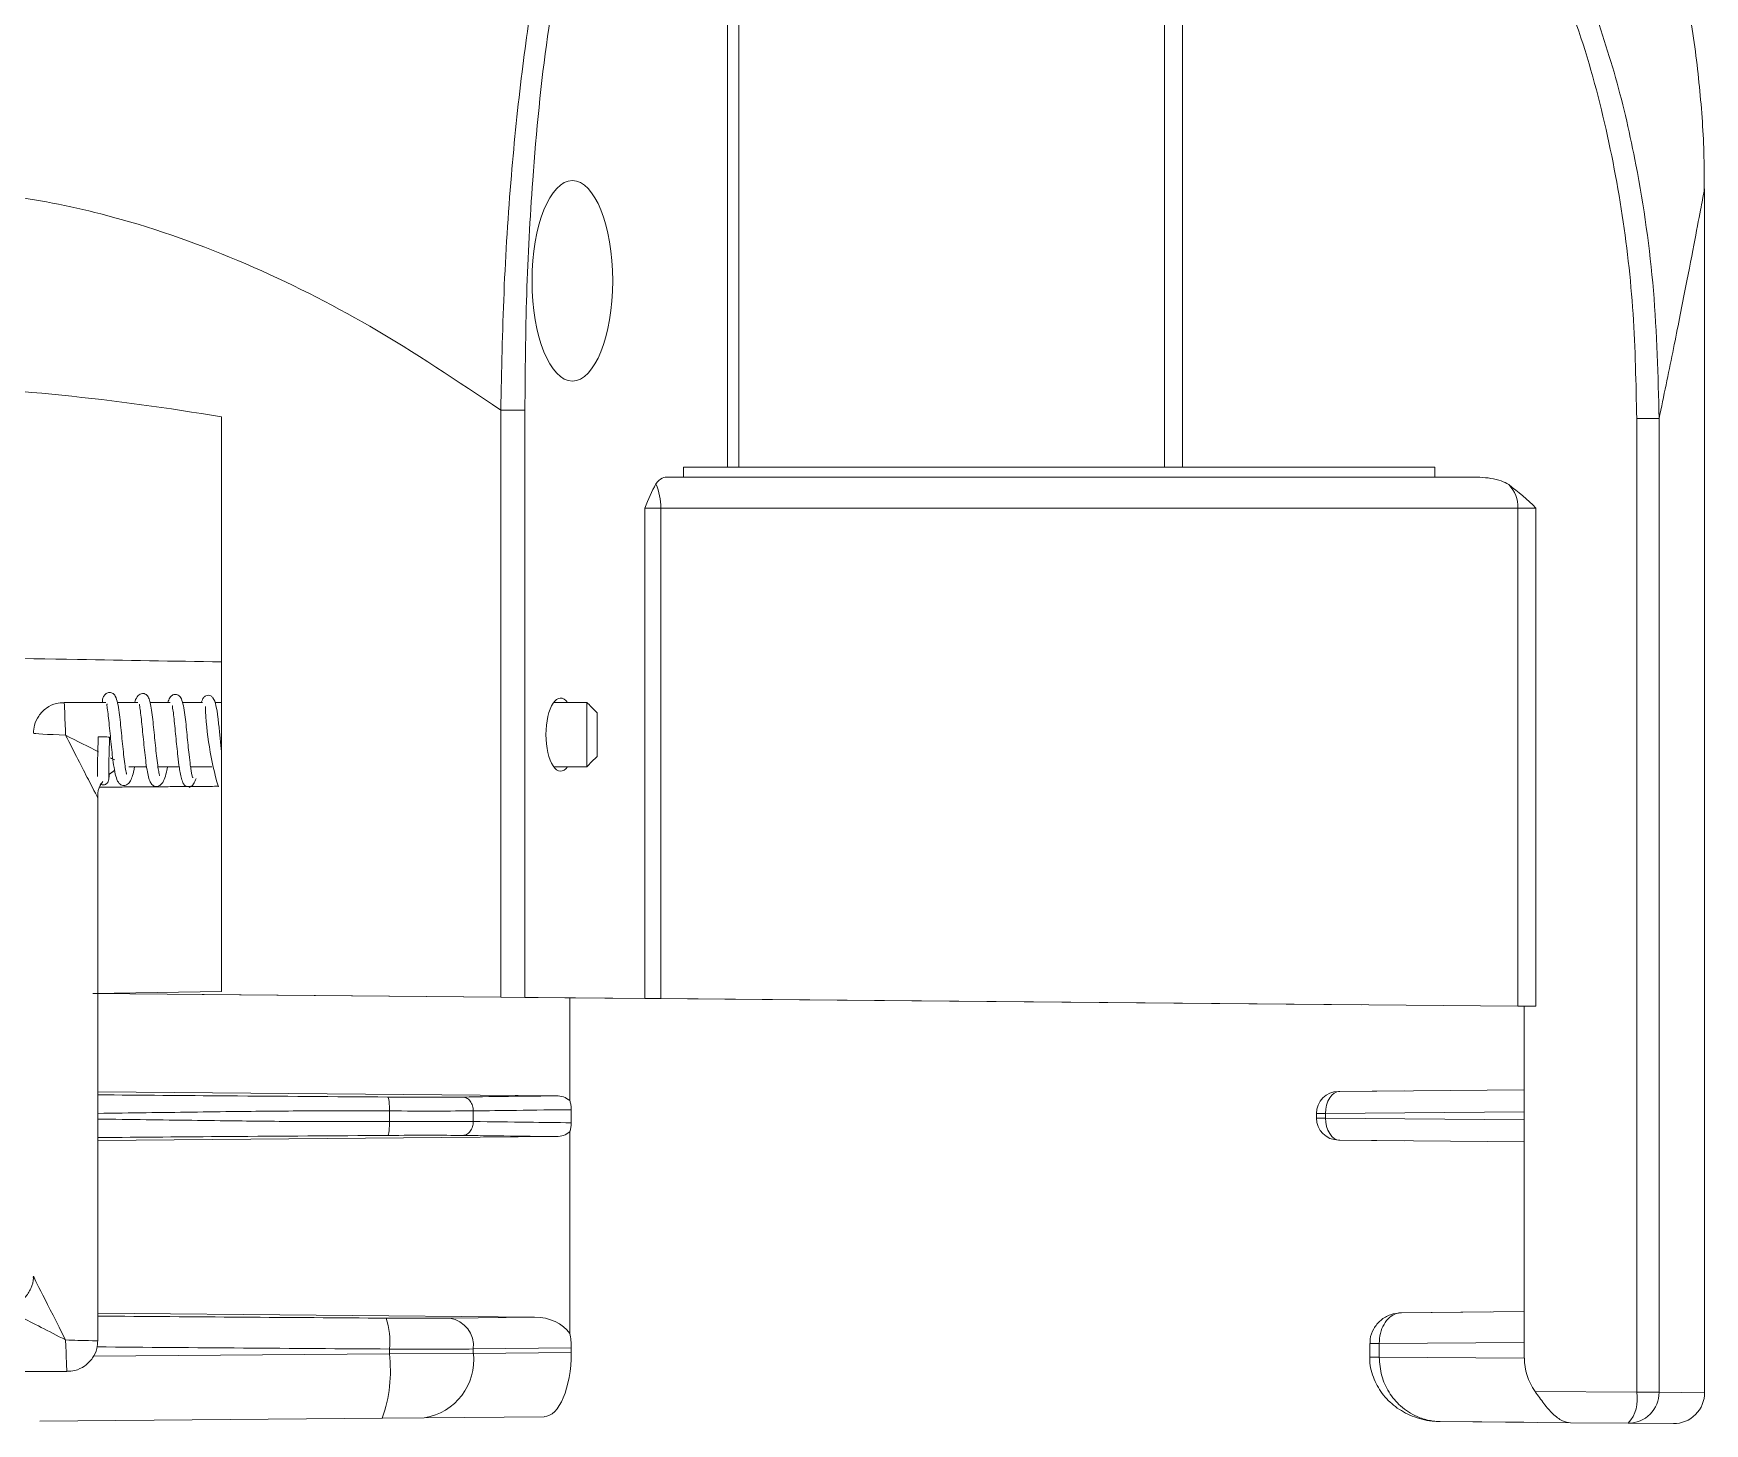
# Model space of a CAD drawing. Extents: x 12.1 to 108.7, y 1 to 80.4.
# Drawn here: x 47.962 to 51.207, y 54.692 to 57.393 of the extents above; entities that cross this region are included whole.
import ezdxf

# ---------------------------------------------------------------- set-up
doc = ezdxf.new("R2010")
doc.units = 0
doc.header["$MEASUREMENT"] = 0
doc.linetypes.add('SLD-Solid', pattern=[0])
doc.layers.add('OBJECT', color=7, linetype='CONTINUOUS')

msp = doc.modelspace()

# ---------------------------------------------------------------- linework, layer by layer
at = {"layer": 'OBJECT', "linetype": 'SLD-Solid', "lineweight": 15}
for p, q in [((49.3098, 56.5504), (49.3098, 57.5157)), ((50.1932, 57.5157), (50.1932, 56.5504)), ((49.3316, 57.4764), (49.3316, 56.5504)), ((50.1579, 56.5504), (50.1579, 57.4723)), ((48.8692, 56.6614), (48.8692, 55.5207)), ((48.9161, 56.6614), (48.8692, 56.6614)), ((48.9161, 56.6614), (48.9161, 55.5203)), ((48.3268, 56.6481), (48.3268, 55.532)), ((51.075, 56.6447), (51.075, 54.7531)), ((51.1185, 56.6447), (51.075, 56.6447)), ((51.1185, 56.6447), (51.1185, 54.7531)), ((49.1906, 56.5309), (50.7707, 56.5309)), ((49.2238, 56.5504), (49.3098, 56.5504)), ((49.2238, 56.5309), (49.2238, 56.5504)), ((49.3098, 56.5504), (49.3316, 56.5504)), ((49.3316, 56.5504), (50.1579, 56.5504)), ((50.1579, 56.5504), (50.1932, 56.5504)), ((50.1932, 56.5504), (50.6828, 56.5504)), ((50.6828, 56.5504), (50.6828, 56.5309)), ((49.1491, 55.5183), (49.1491, 56.4709)), ((49.1798, 56.4709), (49.1491, 56.4709)), ((49.1798, 56.4709), (49.1798, 55.518)), ((50.8445, 56.4709), (49.1798, 56.4709)), ((50.8445, 55.5035), (50.8445, 56.4709)), ((50.8793, 56.4709), (50.8445, 56.4709)), ((50.8793, 56.4709), (50.8793, 55.5032)), ((49.0363, 55.9684), (49.0363, 56.0934)), ((49.0563, 56.0734), (49.0563, 55.9884)), ((48.3268, 55.8809), (48.3268, 55.9203)), ((48.0773, 55.5276), (48.3268, 55.532)), ((48.8692, 55.5207), (48.0773, 55.5276)), ((48.2898, 55.5258), (49.377, 55.5163)), ((48.9161, 55.5203), (48.8692, 55.5207)), ((49.1491, 55.5183), (48.9161, 55.5203)), ((49.0033, 55.5196), (49.0033, 55.32)), ((49.1491, 55.5183), (49.1798, 55.518)), ((50.8445, 55.5035), (49.1798, 55.518)), ((50.54, 55.5061), (49.377, 55.5163)), ((50.8445, 55.5035), (50.8793, 55.5032)), ((50.8568, 54.8502), (50.8568, 55.5034)), ((48.9773, 55.3291), (48.0868, 55.3367)), ((50.4958, 55.3377), (50.4983, 55.3377)), ((50.4983, 55.3377), (50.8568, 55.3409)), ((50.4983, 55.3377), (50.6244, 55.3388)), ((48.6531, 55.2792), (48.6531, 55.2997)), ((48.816, 55.2791), (48.816, 55.2999)), ((49.0061, 55.2768), (49.0061, 55.3022)), ((50.8568, 55.2981), (50.471, 55.2947)), ((50.471, 55.2947), (50.4532, 55.2947)), ((50.4532, 55.286), (50.471, 55.286)), ((50.471, 55.286), (50.471, 55.2947)), ((50.471, 55.286), (50.8568, 55.2826)), ((48.9773, 55.2499), (48.0868, 55.2422)), ((49.0033, 54.8672), (49.0033, 55.259)), ((50.4983, 55.243), (50.4958, 55.243)), ((50.4961, 55.243), (50.6244, 55.2419)), ((50.8568, 55.2399), (50.4983, 55.243)), ((48.9349, 54.8993), (48.0868, 54.9066)), ((50.6181, 54.9078), (50.8568, 54.9099)), ((50.6181, 54.9078), (50.7913, 54.9093)), ((48.7703, 54.8973), (48.9349, 54.8993)), ((50.575, 54.8477), (50.5569, 54.8477)), ((50.5597, 54.8478), (50.5597, 54.8477)), ((50.8568, 54.8502), (50.575, 54.8477)), ((50.575, 54.8477), (50.575, 54.8216)), ((50.8568, 54.8192), (50.8568, 54.8502)), ((48.0782, 54.8231), (48.6531, 54.828)), ((48.6531, 54.828), (48.6531, 54.8372)), ((48.6531, 54.828), (48.816, 54.8287)), ((49.0061, 54.8397), (48.816, 54.8373)), ((48.816, 54.8287), (48.816, 54.8373)), ((48.816, 54.8287), (49.0061, 54.8304)), ((49.0061, 54.8304), (49.0061, 54.8397)), ((50.5569, 54.8216), (50.575, 54.8216)), ((50.5597, 54.8216), (50.5597, 54.8214)), ((50.575, 54.8216), (50.8568, 54.8192)), ((50.8778, 54.7548), (51.075, 54.7531)), ((51.075, 54.7531), (51.1185, 54.7531)), ((51.1185, 54.7531), (51.2068, 54.7523)), ((48.6394, 54.703), (47.9744, 54.6972)), ((48.7208, 54.7037), (48.6394, 54.703)), ((48.9534, 54.7057), (48.7208, 54.7037)), ((50.9467, 54.6941), (50.6936, 54.6963)), ((50.8557, 54.6949), (50.6936, 54.6963)), ((51.0586, 54.6931), (50.9467, 54.6941)), ((51.1463, 54.6923), (51.0586, 54.6931))]:
    msp.add_line(p, q, dxfattribs=at)
at = {"layer": 'OBJECT', "linetype": 'SLD-Solid', "lineweight": 15, "flags": 128}
for points in [[(48.0877, 56.0264), (48.0877, 56.0264), (48.0885, 56.0265), (48.0908, 56.0266), (48.0943, 56.0266), (48.0985, 56.0265)], [(50.471, 55.2947), (50.4715, 55.3031), (50.473, 55.3111), (50.4755, 55.3186), (50.4789, 55.3251), (50.483, 55.3304), (50.4878, 55.3344), (50.4929, 55.3369), (50.4983, 55.3377)], [(50.4983, 55.243), (50.4929, 55.2439), (50.4878, 55.2463), (50.483, 55.2503), (50.4789, 55.2557), (50.4755, 55.2622), (50.473, 55.2696), (50.4715, 55.2776), (50.471, 55.286)]]:
    msp.add_lwpolyline(points, dxfattribs=at)
at = {"layer": 'OBJECT', "linetype": 'SLD-Solid', "lineweight": 15}
for centre, radius, start, end in [((49.0737, 56.474), 0.1062, 358.3051, 24.4366), ((50.7796, 56.4718), 0.0649, 359.1383, 43.6079), ((48.9382, 56.1087), 0.6428, 182.0614, 196.1868), ((48.1008, 55.9775), 0.049, 79.6144, 92.6473), ((50.4962, 55.2947), 0.043, 90.5, 180.3396), ((50.4962, 55.286), 0.043, 180.3368, 269.5), ((48.516, 54.8526), 0.1379, 353.6178, 18.889), ((48.7612, 54.843), 0.0551, 354.1193, 80.4471), ((50.5711, 53.7694), 1.0785, 89.7926, 90.7538), ((50.559, 54.8923), 0.0446, 267.2294, 270.8857), ((48.3784, 54.7948), 0.2766, 340.6116, 6.8835), ((48.7035, 54.8156), 0.1133, 278.8158, 6.6263), ((50.559, 54.7777), 0.0437, 89.0829, 92.8116), ((50.5711, 55.906), 1.0847, 269.2497, 270.2054), ((51.006, 54.7397), 0.0703, 318.4792, 11.0064), ((51.0588, 54.7528), 0.0597, 269.8237, 0.3072), ((51.1468, 54.7523), 0.06, 269.5, 0.7083)]:
    msp.add_arc(centre, radius, start, end, dxfattribs=at)
msp.add_ellipse((49.0084, 56.9124), major_axis=(0, 0.1947), ratio=0.402109, dxfattribs=at)
for centre, major_axis, ratio, start_param, end_param in [((47.7068, 42.855), (-0.2417, 13.8585), 0.576999, 6.175393, 6.252971), ((48.0243, 56.0309), (-0.0025, 0.0625), 0.000763, 6.281292, 7.873062), ((48.9855, 56.0309), (0, 0.071), 0.402109, 5.78868, 7.853982), ((48.0243, 56.0309), (0.0625, -0.0025), 0.019079, 3.142561, 4.713152), ((48.0243, 56.0309), (0.1225, -0.0625), 0.007737, 4.716336, 5.263135), ((48.0243, 56.0309), (-0.0625, 0.1225), 0.003948, 1.578533, 3.14933), ((48.9855, 56.0309), (0, 0.071), 0.402109, 1.570796, 3.636098), ((48.0243, 56.0309), (0.1225, -0.0625), 0.007737, 5.50856, 5.607949), ((48.0243, 54.8561), (-0.0625, 0.1225), 0.003948, 0.007737, 1.578533), ((48.0243, 54.8561), (0.1225, -0.0625), 0.007737, 3.126523, 4.716336), ((47.7073, 55.043), (7.94, -0.0693), 0.017454, 4.760353, 4.831103), ((48.624, 54.9007), (0.19, -0.0017), 0.017454, 4.831103, 5.591248), ((48.9335, 54.8393), (0.0785, 0.001), 0.764321, 0.467458, 1.543612), ((48.0243, 54.8561), (0.0625, -0.0025), 0.019079, 4.713152, 6.283949), ((48.0243, 54.8561), (-0.0025, 0.0625), 0.000763, 1.589877, 3.141562), ((47.7068, 54.983), (8, -0.0693), 0.017323, 4.759883, 4.8311), ((48.9807, 54.8399), (-0.0001, 0.06), 0.424254, 4.707192, 5.183978), ((48.6235, 54.8407), (0.25, -0.0017), 0.013265, 4.831038, 5.591183), ((48.9531, 54.8308), (-0.0002, 0.125), 0.424265, 3.144633, 4.708711), ((51.0041, 54.8186), (0.1472, -0.0021), 0.848877, 3.153744, 3.693732)]:
    msp.add_ellipse(centre, major_axis=major_axis, ratio=ratio, start_param=start_param, end_param=end_param, dxfattribs=at)
for points, knots in [([(48.8692, 56.6614), (48.8708, 56.7375), (48.874, 56.8903), (48.888, 57.1105), (48.9088, 57.3131), (48.935, 57.4977), (48.9579, 57.6096), (48.9694, 57.6658)], [0, 0, 0, 0, 0.218089, 0.438109, 0.636555, 0.817195, 1, 1, 1, 1]), ([(49.0047, 57.6426), (48.9887, 57.5587), (48.9563, 57.3884), (48.9312, 57.1303), (48.918, 56.8862), (48.9168, 56.7366), (48.9161, 56.6614)], [0, 0, 0, 0, 0.2762007, 0.5603853, 0.779105, 1, 1, 1, 1]), ([(51.075, 56.6447), (51.0737, 56.7127), (51.071, 56.849), (51.0477, 57.0542), (51.0063, 57.259), (50.9459, 57.4586), (50.8881, 57.5836), (50.8597, 57.6447)], [0, 0, 0, 0, 0.1970597, 0.3953166, 0.5983089, 0.8034543, 1, 1, 1, 1]), ([(50.9811, 57.4713), (50.9997, 57.4169), (51.037, 57.3076), (51.0807, 57.1146), (51.1123, 56.8931), (51.1164, 56.7278), (51.1185, 56.6447)], [0, 0, 0, 0, 0.2053137, 0.4121437, 0.7046199, 1, 1, 1, 1]), ([(51.2057, 57.0909), (51.2059, 57.1147), (51.2062, 57.1837), (51.1967, 57.2989), (51.1841, 57.4023), (51.1718, 57.4599), (51.1692, 57.472)], [0, 0, 0, 0, 0.186468, 0.539295, 0.903062, 1, 1, 1, 1]), ([(48.8692, 56.6614), (48.7856, 56.7175), (48.6276, 56.8235), (48.3752, 56.9507), (48.1437, 57.0341), (47.9278, 57.0797), (47.7899, 57.0916), (47.7159, 57.092), (47.7068, 57.0921)], [0, 0, 0, 0, 0.240479, 0.454731, 0.672309, 0.824146, 0.978337, 1, 1, 1, 1]), ([(51.2065, 57.0905), (51.2063, 57.0894), (51.2059, 57.087), (51.1991, 57.0509), (51.1868, 56.9857), (51.1683, 56.8901), (51.1456, 56.776), (51.1275, 56.6886), (51.1185, 56.6447)], [0, 0, 0, 0, 0.126495, 0.277632, 0.457643, 0.640453, 0.819644, 1, 1, 1, 1]), ([(49.1704, 56.5179), (49.1712, 56.519), (49.176, 56.5257), (49.183, 56.5303), (49.1891, 56.5307), (49.1906, 56.5309)], [0, 0, 0, 0, 0.126884, 0.783073, 1, 1, 1, 1]), ([(50.7707, 56.5309), (50.7849, 56.5297), (50.8045, 56.5282), (50.8218, 56.5191), (50.8266, 56.5166)], [0, 0, 0, 0, 0.726495, 1, 1, 1, 1]), ([(49.1491, 56.4709), (49.1491, 56.4709), (49.1556, 56.4884), (49.163, 56.5032), (49.1704, 56.5179)], [0, 0, 0, 0, 0.004156, 1, 1, 1, 1]), ([(50.8266, 56.5166), (50.8448, 56.5022), (50.8631, 56.4878), (50.8793, 56.4709), (50.8793, 56.4709)], [0, 0, 0, 0, 0.9956903, 1, 1, 1, 1]), ([(48.3268, 56.172), (48.2338, 56.1736), (48.0271, 56.1771), (47.8204, 56.1806), (47.7068, 56.1825)], [0, 0, 0, 0, 0.450226, 1, 1, 1, 1]), ([(48.1416, 55.9539), (48.1417, 55.9539), (48.1431, 55.9539), (48.1409, 55.96), (48.1395, 55.9731), (48.137, 55.9918), (48.1349, 56.0126), (48.1327, 56.034), (48.1306, 56.0551), (48.1284, 56.0749), (48.1254, 56.093), (48.1217, 56.1051), (48.1164, 56.1119), (48.1082, 56.1133), (48.1021, 56.1103), (48.0978, 56.1048), (48.0955, 56.099), (48.096, 56.0949), (48.0962, 56.0934)], [0, 0, 0, 0, 0.0052102, 0.0878203, 0.171833, 0.2521168, 0.3300863, 0.4082614, 0.4866439, 0.5684193, 0.6572769, 0.7512957, 0.8235511, 0.8738388, 0.9176215, 0.9469288, 0.9799192, 1, 1, 1, 1]), ([(48.2062, 55.9512), (48.2063, 55.9512), (48.2073, 55.951), (48.2057, 55.9546), (48.2043, 55.9638), (48.2019, 55.9798), (48.1998, 55.999), (48.1977, 56.0197), (48.1956, 56.0405), (48.1935, 56.0607), (48.1913, 56.0787), (48.189, 56.0924), (48.1859, 56.1026), (48.1808, 56.1094), (48.1734, 56.1119), (48.1642, 56.107), (48.1601, 56.0996), (48.1588, 56.0942), (48.1586, 56.0934)], [0, 0, 0, 0, 0.004736, 0.060784, 0.128965, 0.205959, 0.28143, 0.354485, 0.426855, 0.502453, 0.581641, 0.658768, 0.725751, 0.784829, 0.845183, 0.91086, 0.985479, 1, 1, 1, 1]), ([(48.2722, 55.9476), (48.2717, 55.9475), (48.2708, 55.9473), (48.2694, 55.9527), (48.268, 55.9608), (48.2662, 55.9732), (48.2642, 55.99), (48.2621, 56.0107), (48.2601, 56.0308), (48.2581, 56.051), (48.2559, 56.0702), (48.2532, 56.0876), (48.2497, 56.1001), (48.2449, 56.1075), (48.236, 56.1099), (48.2285, 56.1058), (48.2252, 56.1004), (48.2235, 56.0949), (48.2231, 56.0934)], [0, 0, 0, 0, 0.063906, 0.124076, 0.17923, 0.229016, 0.310634, 0.375075, 0.441552, 0.511074, 0.583811, 0.660538, 0.74171, 0.810194, 0.856972, 0.908262, 0.975082, 1, 1, 1, 1]), ([(48.3268, 55.9994), (48.3264, 56.0034), (48.325, 56.0161), (48.3228, 56.0395), (48.3201, 56.0657), (48.3165, 56.0885), (48.3126, 56.1007), (48.3068, 56.1061), (48.3015, 56.1076), (48.2962, 56.1065), (48.2911, 56.1026), (48.2891, 56.097), (48.2878, 56.0934)], [0, 0, 0, 0, 0.066085, 0.206559, 0.355525, 0.512555, 0.672581, 0.736405, 0.784971, 0.832581, 0.893449, 1, 1, 1, 1]), ([(48.0219, 56.0928), (48.0166, 56.0926), (48.0043, 56.0922), (47.9863, 56.0832), (47.9715, 56.0681), (47.9631, 56.0504), (47.9623, 56.0386), (47.9619, 56.0334)], [0, 0, 0, 0, 0.165913, 0.3909444, 0.6221492, 0.8329951, 1, 1, 1, 1]), ([(48.1054, 56.0902), (48.1051, 56.09), (48.1041, 56.0892), (48.1058, 56.0797), (48.1075, 56.0638), (48.1097, 56.0437), (48.1117, 56.0226), (48.1139, 56.0012), (48.1162, 55.9808), (48.119, 55.9617), (48.1227, 55.9459), (48.1273, 55.936), (48.1348, 55.9311), (48.1437, 55.9327), (48.1515, 55.9414), (48.1552, 55.9532), (48.1578, 55.966), (48.1583, 55.9684)], [0, 0, 0, 0, 0.03288, 0.109256, 0.182334, 0.251439, 0.319902, 0.388548, 0.457884, 0.531421, 0.610726, 0.687672, 0.745357, 0.792026, 0.846877, 0.971484, 1, 1, 1, 1]), ([(48.1682, 56.0895), (48.168, 56.0895), (48.1671, 56.0896), (48.1683, 56.0851), (48.1699, 56.0733), (48.1719, 56.0563), (48.1739, 56.0366), (48.1759, 56.016), (48.178, 55.9953), (48.1804, 55.9753), (48.1829, 55.9585), (48.1857, 55.9458), (48.189, 55.9372), (48.1949, 55.9307), (48.2036, 55.9292), (48.2121, 55.9352), (48.2172, 55.9466), (48.2202, 55.9575), (48.2219, 55.9662), (48.2223, 55.9684)], [0, 0, 0, 0, 0.011619, 0.067188, 0.133497, 0.202279, 0.269044, 0.333748, 0.399945, 0.469202, 0.540997, 0.605974, 0.66138, 0.713714, 0.768598, 0.831095, 0.901531, 0.974996, 1, 1, 1, 1]), ([(48.2326, 56.087), (48.2323, 56.087), (48.231, 56.0869), (48.2328, 56.0798), (48.2342, 56.0664), (48.2363, 56.0479), (48.2383, 56.0279), (48.2403, 56.0077), (48.2425, 55.9866), (48.2448, 55.9683), (48.2475, 55.9531), (48.2503, 55.9419), (48.2538, 55.9331), (48.2566, 55.9317), (48.2581, 55.9309)], [0, 0, 0, 0, 0.01883, 0.113275, 0.207029, 0.297983, 0.385938, 0.470919, 0.554379, 0.663427, 0.732191, 0.810973, 0.900162, 1, 1, 1, 1]), ([(48.0877, 56.0264), (48.0874, 56.0166), (48.0868, 55.9971), (48.0863, 55.9716), (48.086, 55.9547), (48.086, 55.9509), (48.086, 55.9497)], [0, 0, 0, 0, 0.288329, 0.576706, 0.865294, 1, 1, 1, 1]), ([(48.1081, 55.9448), (48.108, 55.9472), (48.1079, 55.9518), (48.1083, 55.9711), (48.1088, 55.9966), (48.1094, 56.016), (48.1096, 56.0257)], [0, 0, 0, 0, 0.249761, 0.499605, 0.749637, 1, 1, 1, 1]), ([(48.0911, 55.9353), (48.0912, 55.9352), (48.0924, 55.9342), (48.0948, 55.9334), (48.0983, 55.9331), (48.1018, 55.934), (48.105, 55.9363), (48.1075, 55.9399), (48.1079, 55.9427), (48.1081, 55.9442)], [0, 0, 0, 0, 0.024104, 0.199201, 0.328821, 0.467541, 0.628899, 0.809651, 1, 1, 1, 1]), ([(48.1081, 55.9435), (48.1081, 55.9434), (48.1083, 55.9432), (48.1086, 55.9475), (48.1088, 55.953), (48.1088, 55.9537)], [0, 0, 0, 0, 0.344195, 0.924821, 1, 1, 1, 1]), ([(48.2641, 55.9283), (48.2669, 55.9294), (48.2714, 55.9311), (48.2762, 55.9417), (48.278, 55.9456)], [0, 0, 0, 0, 0.623647, 1, 1, 1, 1]), ([(48.0872, 55.9093), (48.0871, 55.9101), (48.0862, 55.9178), (48.0891, 55.9291), (48.0949, 55.9372), (48.0967, 55.9396)], [0, 0, 0, 0, 0.075928, 0.716383, 1, 1, 1, 1]), ([(48.0868, 55.331), (48.1709, 55.3303), (48.3591, 55.3288), (48.5465, 55.3275), (48.6501, 55.3267)], [0, 0, 0, 0, 0.446791, 1, 1, 1, 1]), ([(48.7954, 55.3268), (48.8294, 55.3273), (48.89, 55.328), (48.9507, 55.3288), (48.9773, 55.3291)], [0, 0, 0, 0, 0.56, 1, 1, 1, 1]), ([(48.9773, 55.3291), (48.982, 55.3287), (48.9914, 55.328), (48.9993, 55.3227), (49.0033, 55.32)], [0, 0, 0, 0, 0.489543, 1, 1, 1, 1]), ([(48.6531, 55.2997), (48.6027, 55.2999), (48.5044, 55.3001), (48.347, 55.2986), (48.2086, 55.2966), (48.1182, 55.2954), (48.0868, 55.295)], [0, 0, 0, 0, 0.267485, 0.522151, 0.834444, 1, 1, 1, 1]), ([(48.6501, 55.3267), (48.6782, 55.3266), (48.7342, 55.3263), (48.775, 55.3267), (48.7954, 55.3268)], [0, 0, 0, 0, 0.500006, 1, 1, 1, 1]), ([(48.6501, 55.3267), (48.6505, 55.3263), (48.6511, 55.3257), (48.6518, 55.3223), (48.6523, 55.3188), (48.6527, 55.3145), (48.653, 55.3083), (48.6531, 55.3031), (48.6531, 55.2997)], [0, 0, 0, 0, 0.2397089, 0.3685225, 0.5, 0.6314775, 0.7602911, 1, 1, 1, 1]), ([(48.816, 55.2999), (48.7931, 55.2997), (48.7473, 55.2993), (48.6844, 55.2996), (48.6531, 55.2997)], [0, 0, 0, 0, 0.501106, 1, 1, 1, 1]), ([(48.7954, 55.3268), (48.798, 55.3264), (48.802, 55.3258), (48.8068, 55.3224), (48.8101, 55.3189), (48.8127, 55.3146), (48.8153, 55.3084), (48.8157, 55.3032), (48.816, 55.2999)], [0, 0, 0, 0, 0.239702, 0.368518, 0.5, 0.631482, 0.760298, 1, 1, 1, 1]), ([(49.0061, 55.3022), (48.9706, 55.3018), (48.9073, 55.301), (48.8439, 55.3002), (48.816, 55.2999)], [0, 0, 0, 0, 0.56, 1, 1, 1, 1]), ([(49.0033, 55.32), (49.004, 55.3177), (49.0054, 55.3132), (49.0061, 55.3066), (49.0061, 55.3029), (49.0061, 55.3022)], [0, 0, 0, 0, 0.44305, 0.887471, 1, 1, 1, 1]), ([(48.0868, 55.2839), (48.1182, 55.2835), (48.2086, 55.2824), (48.347, 55.2804), (48.5044, 55.2788), (48.6027, 55.2791), (48.6531, 55.2792)], [0, 0, 0, 0, 0.165556, 0.477843, 0.7325118, 1, 1, 1, 1]), ([(48.6531, 55.2792), (48.6531, 55.2759), (48.653, 55.2707), (48.6527, 55.2645), (48.6523, 55.2602), (48.6518, 55.2567), (48.6511, 55.2533), (48.6505, 55.2527), (48.6501, 55.2522)], [0, 0, 0, 0, 0.239709, 0.368523, 0.5, 0.631477, 0.760291, 1, 1, 1, 1]), ([(48.6531, 55.2792), (48.6844, 55.2794), (48.7473, 55.2796), (48.7931, 55.2793), (48.816, 55.2791)], [0, 0, 0, 0, 0.498894, 1, 1, 1, 1]), ([(48.816, 55.2791), (48.8157, 55.2758), (48.8153, 55.2706), (48.8127, 55.2644), (48.8101, 55.2601), (48.8068, 55.2566), (48.802, 55.2532), (48.798, 55.2525), (48.7954, 55.2521)], [0, 0, 0, 0, 0.239702, 0.368518, 0.5, 0.631482, 0.760298, 1, 1, 1, 1]), ([(48.816, 55.2791), (48.8515, 55.2787), (48.9149, 55.2779), (48.9782, 55.2771), (49.0061, 55.2768)], [0, 0, 0, 0, 0.56, 1, 1, 1, 1]), ([(49.0061, 55.2768), (49.006, 55.274), (49.0058, 55.2685), (49.0045, 55.2626), (49.0036, 55.2597), (49.0033, 55.259)], [0, 0, 0, 0, 0.418553, 0.836299, 1, 1, 1, 1]), ([(48.6501, 55.2522), (48.5465, 55.2515), (48.3591, 55.2502), (48.1709, 55.2487), (48.0868, 55.248)], [0, 0, 0, 0, 0.553176, 1, 1, 1, 1]), ([(48.7954, 55.2521), (48.775, 55.2523), (48.7342, 55.2526), (48.6782, 55.2524), (48.6501, 55.2522)], [0, 0, 0, 0, 0.499994, 1, 1, 1, 1]), ([(48.9773, 55.2499), (48.9434, 55.2503), (48.8828, 55.251), (48.8221, 55.2518), (48.7954, 55.2521)], [0, 0, 0, 0, 0.56, 1, 1, 1, 1]), ([(49.0033, 55.259), (48.9994, 55.2563), (48.9916, 55.251), (48.9821, 55.2503), (48.9773, 55.2499)], [0, 0, 0, 0, 0.494026, 1, 1, 1, 1]), ([(47.9615, 54.9776), (47.9616, 54.9768), (47.9625, 54.9691), (47.9576, 54.9542), (47.9459, 54.9357), (47.9284, 54.9237), (47.9131, 54.9187), (47.905, 54.919), (47.9027, 54.919)], [0, 0, 0, 0, 0.026727, 0.252508, 0.486952, 0.734593, 0.927552, 1, 1, 1, 1]), ([(50.6181, 54.9078), (50.6109, 54.907), (50.5964, 54.9054), (50.5772, 54.894), (50.5636, 54.8772), (50.5569, 54.8607), (50.5576, 54.8508), (50.5578, 54.8478)], [0, 0, 0, 0, 0.228095, 0.459975, 0.684907, 0.907433, 1, 1, 1, 1]), ([(50.575, 54.8479), (50.5754, 54.8546), (50.5764, 54.868), (50.5838, 54.8859), (50.5947, 54.8995), (50.6068, 54.9064), (50.6148, 54.9078), (50.618, 54.9078), (50.6181, 54.9078)], [0, 0, 0, 0, 0.214035, 0.428047, 0.642716, 0.858753, 0.996614, 1, 1, 1, 1]), ([(48.0268, 54.7942), (48.032, 54.7943), (48.0443, 54.7947), (48.0623, 54.8037), (48.0771, 54.8188), (48.0855, 54.8365), (48.0864, 54.8484), (48.0868, 54.8536)], [0, 0, 0, 0, 0.165913, 0.390944, 0.622149, 0.832995, 1, 1, 1, 1]), ([(50.5571, 54.8214), (50.5571, 54.8206), (50.5558, 54.8075), (50.5623, 54.7821), (50.5794, 54.7498), (50.6059, 54.7237), (50.6392, 54.7051), (50.6697, 54.6973), (50.6882, 54.6965), (50.6936, 54.6963)], [0, 0, 0, 0, 0.012209, 0.190932, 0.365871, 0.54185, 0.725688, 0.921408, 1, 1, 1, 1]), ([(50.6936, 54.6963), (50.6934, 54.6963), (50.6933, 54.6963), (50.693, 54.6963), (50.6927, 54.6963), (50.692, 54.6963), (50.6905, 54.6964), (50.6873, 54.6965), (50.6809, 54.697), (50.6674, 54.6991), (50.6441, 54.7064), (50.6165, 54.7241), (50.5932, 54.7521), (50.5779, 54.785), (50.576, 54.8091), (50.575, 54.8213)], [0, 0, 0, 0, 0.002247, 0.002608, 0.003644, 0.007342, 0.014794, 0.029819, 0.060193, 0.122326, 0.256905, 0.463292, 0.644782, 0.820094, 1, 1, 1, 1]), ([(50.9467, 54.6941), (50.9466, 54.6941), (50.9413, 54.6941), (50.9297, 54.697), (50.9126, 54.7096), (50.8951, 54.7301), (50.8835, 54.7467), (50.8778, 54.7548)], [0, 0, 0, 0, 0.0039472, 0.2373703, 0.5154164, 0.7645112, 1, 1, 1, 1])]:
    msp.add_open_spline(points, degree=3, knots=knots, dxfattribs=at)
for points in [[(51.2066, 57.091), (51.2065, 57.0905)], [(51.2068, 54.7523), (51.2068, 57.0905)], [(48.1027, 56.0934), (48.0218, 56.0934)], [(48.1646, 56.0934), (48.1248, 56.0934)], [(48.2271, 56.0934), (48.1884, 56.0934)], [(48.2901, 56.0934), (48.2511, 56.0934)], [(48.3268, 56.0934), (48.3139, 56.0934)], [(49.0363, 56.0934), (48.972, 56.0934)], [(49.0563, 56.0734), (49.0363, 56.0934)], [(49.0363, 55.9684), (49.0563, 55.9884)], [(48.1088, 55.9537), (48.1194, 55.9611)], [(48.1468, 55.9684), (48.1816, 55.9684)], [(48.2037, 55.9684), (48.245, 55.9684)], [(48.267, 55.9684), (48.3084, 55.9684)], [(48.972, 55.9684), (49.0363, 55.9684)], [(48.3203, 55.9304), (48.0909, 55.9287)], [(48.0868, 55.5278), (48.0868, 55.9084)], [(48.0868, 54.8536), (48.0868, 55.5276)], [(50.4532, 55.2947), (50.4532, 55.286)], [(50.5569, 54.8477), (50.5569, 54.8216)], [(50.557, 54.8478), (50.557, 54.8477)], [(50.575, 54.8477), (50.575, 54.8479)], [(50.575, 54.8216), (50.575, 54.8213)], [(47.1468, 54.7936), (48.0268, 54.7936)]]:
    msp.add_open_spline(points, degree=1, dxfattribs=at)

doc.saveas('drawing.dxf')
